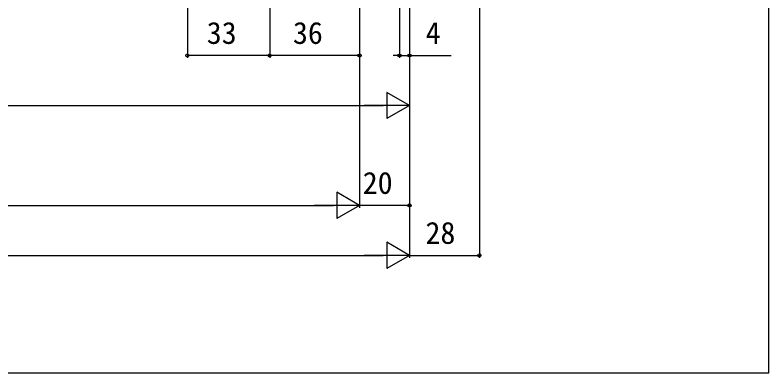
# Model space of a CAD drawing. Units: millimetres, scale not verified. Extents: x -525 to 525, y -783 to 778.
# Drawn here: x 223 to 525, y -782.7 to -639.5 of the extents above; entities that cross this region are included whole.
import ezdxf
from ezdxf.enums import TextEntityAlignment as Align

# ---------------------------------------------------------------- set-up
doc = ezdxf.new("R2010")
doc.units = ezdxf.units.MM
doc.header["$LTSCALE"] = 4
doc.layers.add('0-8_YKK_D', color=6, linetype='Continuous')
doc.layers.add('0-9_YKK_ZWAK', color=7, linetype='Continuous')
doc.styles.add('ＭＳ ゴシック', font='')
doc.styles.get('ＭＳ ゴシック').set_extended_font_data('MS Gothic')

msp = doc.modelspace()

# ---------------------------------------------------------------- linework, layer by layer
at = {"layer": '0-8_YKK_D'}
for p, q in [((409, -447.2), (409, -736.7)), ((292.001, -482.7), (292.001, -656.7)), ((325, -497.2), (325, -656.7)), ((325, -500.983), (325, -656.7)), ((361, -499.351), (361, -716.7)), ((361, -500.351), (361, -656.7)), ((377, -512.2), (376.999, -656.7)), ((381, -511.45), (380.999, -656.7)), ((381, -511.45), (381, -736.7)), ((381, -511.81), (381, -716.7)), ((381, -512.45), (381, -676.7)), ((361, -515.7), (361, -716.7)), ((381, -515.7), (381, -736.7)), ((325, -655.7), (292.001, -655.7)), ((361, -655.7), (325, -655.7)), ((376.999, -655.7), (374.449, -655.7)), ((376.999, -655.7), (380.999, -655.7)), ((380.999, -655.7), (397.667, -655.7)), ((381, -675.7), (371.907, -670.45)), ((371.907, -670.45), (371.907, -680.95)), ((51.5, -675.7), (370.5, -675.7)), ((381, -675.7), (362.813, -675.7)), ((381, -675.7), (371.907, -680.95)), ((361, -715.7), (351.907, -710.45)), ((351.907, -710.45), (351.907, -720.95)), ((-350.5, -715.7), (350.5, -715.7)), ((361, -715.7), (342.813, -715.7)), ((361, -715.7), (351.907, -720.95)), ((381, -715.7), (361, -715.7)), ((381, -735.7), (371.907, -730.45)), ((371.907, -730.45), (371.907, -740.95)), ((-370.5, -735.7), (370.5, -735.7)), ((381, -735.7), (362.813, -735.7)), ((381, -735.7), (371.907, -740.95)), ((381, -735.7), (409, -735.7))]:
    msp.add_line(p, q, dxfattribs=at)
for centre in [(292.001, -655.7), (325, -655.7), (325, -655.7), (361, -655.7), (376.999, -655.7), (380.999, -655.7), (381, -715.7), (409, -735.7)]:
    msp.add_circle(centre, 0.637, dxfattribs=at)
at = {"layer": '0-9_YKK_ZWAK'}
msp.add_lwpolyline([(-525, -782.7), (525, -782.7), (525, 747.3)], dxfattribs=at)

# ---------------------------------------------------------------- texts
at = {"layer": '0-8_YKK_D', "style": 'ＭＳ ゴシック'}
for s, p in [('33', (299.773, -653.7)), ('36', (334.307, -653.7)), ('20', (362.269, -713.7)), ('28', (387.411, -733.7))]:
    msp.add_text(s, height=8.798, dxfattribs=at).set_placement(p, align=Align.BOTTOM_LEFT)
msp.add_text('4', height=8.798, rotation=359.999, dxfattribs=at).set_placement((387.485, -653.7), align=Align.BOTTOM_LEFT)

doc.saveas('drawing.dxf')
